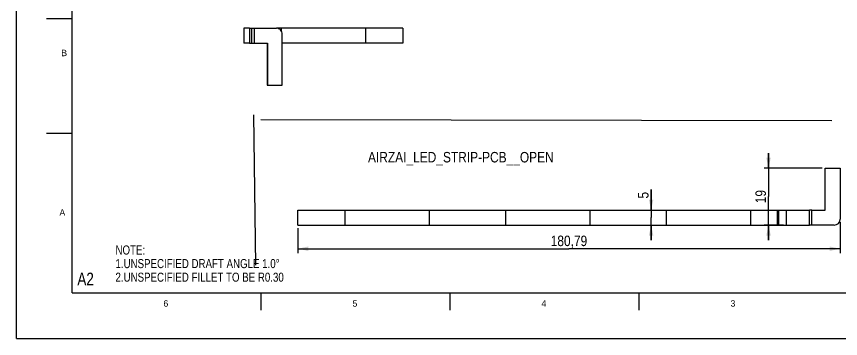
# Model space of a CAD drawing. Header units: millimetres. Extents: x 0 to 432, y 0 to 279.
# Drawn here: x 0 to 274.7, y 0 to 107.4 of the extents above; entities that cross this region are included whole.
import ezdxf

# ---------------------------------------------------------------- set-up
doc = ezdxf.new("R2010")
doc.units = ezdxf.units.MM
doc.header["$LTSCALE"] = 23.749
doc.layers.get('0').update_dxf_attribs({"linetype": 'CONTINUOUS'})
doc.layers.add('02___PRT_ALL_AXES', color=7, linetype='CONTINUOUS')
doc.styles.get("Standard").update_dxf_attribs({"font": 'txt', "width": 0.85})
doc.styles.add('TEXTSTYLE_2', font='txt', dxfattribs={"width": 0.8})
doc.styles.add('TEXTSTYLE_3', font='txt')
doc.dimstyles.new('DIMSTYLE_1', dxfattribs={"dimtxt": 3.5, "dimasz": 3.5, "dimexe": 0.18, "dimexo": 0.0625, "dimgap": 0.09, "dimtad": 1, "dimdsep": 46, "dimtxsty": 'STANDARD', "dimblk": '_FILLED', "dimblk1": '_FILLED', "dimblk2": '_FILLED', "dimcen": 0.09, "dimadec": 0, "dimazin": 0, "dimtp": 0.01, "dimtm": 0.01, "dimtfac": 1, "dimtofl": 0, "dimtmove": 0, "dimatfit": 3, "dimldrblk": '_FILLED', "dimfxl": 1, "dimtolj": 1, "dimarcsym": 0})

# ---------------------------------------------------------------- blocks, each defined once
blk = doc.blocks.new('_FILLED')
at = {"color": 0, "linetype": 'BYBLOCK'}
blk.add_solid([(0, 0), (-1, 0.214), (-1, -0.214)], dxfattribs=at)
blk = doc.blocks.new('*D5')
at = {"color": 2, "linetype": 'CONTINUOUS'}
for p, q in [((274.54, 38.84), (274.54, 28.46)), ((93.74, 36.84), (93.74, 28.46)), ((93.74, 29.96), (184.14, 29.96)), ((274.54, 29.96), (184.14, 29.96))]:
    blk.add_line(p, q, dxfattribs=at)
at = {"color": 2, "linetype": 'CONTINUOUS', "xscale": 3.5, "yscale": 3.5, "zscale": 3.5, "rotation": 180}
blk.add_blockref('_FILLED', (93.74, 29.96), dxfattribs=at)
at = {"color": 2, "linetype": 'CONTINUOUS', "xscale": 3.5, "yscale": 3.5, "zscale": 3.5}
blk.add_blockref('_FILLED', (274.54, 29.96), dxfattribs=at)
at = {"color": 2, "linetype": 'CONTINUOUS', "insert": (184.14, 34.33), "char_height": 3.5, "width": 17.85, "attachment_point": 2, "line_spacing_factor": 0.9}
blk.add_mtext('180,79', dxfattribs=at)
blk = doc.blocks.new('*D6')
at = {"color": 2, "linetype": 'CONTINUOUS'}
for p, q in [((250.66, 56.84), (250.66, 61.84)), ((250.66, 61.84), (250.66, 47.34)), ((268.54, 56.84), (249.16, 56.84)), ((250.66, 32.84), (250.66, 47.34)), ((255.61, 37.84), (249.16, 37.84)), ((250.66, 37.84), (250.66, 32.84))]:
    blk.add_line(p, q, dxfattribs=at)
at = {"color": 2, "linetype": 'CONTINUOUS', "xscale": 3.5, "yscale": 3.5, "zscale": 3.5}
for p, rotation in [((250.66, 56.84), 270), ((250.66, 37.84), 90)]:
    blk.add_blockref('_FILLED', p, dxfattribs=dict(at, rotation=rotation))
at = {"color": 2, "linetype": 'CONTINUOUS', "insert": (246.29, 47.34), "char_height": 3.5, "width": 5.95, "attachment_point": 2, "rotation": 90, "line_spacing_factor": 0.9}
blk.add_mtext('19', dxfattribs=at)
blk = doc.blocks.new('*D7')
at = {"color": 2, "linetype": 'CONTINUOUS'}
for p, q in [((211.53, 42.84), (211.53, 49.68)), ((211.53, 49.68), (211.53, 40.34)), ((211.53, 32.84), (211.53, 40.34)), ((211.53, 37.84), (211.53, 32.84))]:
    blk.add_line(p, q, dxfattribs=at)
at = {"color": 2, "linetype": 'CONTINUOUS', "xscale": 3.5, "yscale": 3.5, "zscale": 3.5}
for p, rotation in [((211.53, 42.84), 270), ((211.53, 37.84), 90)]:
    blk.add_blockref('_FILLED', p, dxfattribs=dict(at, rotation=rotation))
at = {"color": 2, "linetype": 'CONTINUOUS', "insert": (207.16, 46.7), "char_height": 3.5, "width": 2.975, "attachment_point": 1, "rotation": 90, "line_spacing_factor": 0.9}
blk.add_mtext('5', dxfattribs=at)

msp = doc.modelspace()

# ---------------------------------------------------------------- linework, layer by layer
at = {"color": 7, "linetype": 'CONTINUOUS'}
for p, q in [((0, 0), (0, 279.4)), ((18.566, 15.198), (18.566, 266.198)), ((18.566, 106.598), (9.953, 106.598)), ((77.623, 103.515), (77.623, 98.515)), ((77.623, 103.515), (86.617, 103.515)), ((78.378, 103.515), (78.378, 98.515)), ((79.251, 103.515), (79.251, 98.515)), ((88.607, 84.515), (88.607, 101.515)), ((77.623, 98.515), (83.63, 98.515)), ((83.63, 98.515), (83.63, 84.515)), ((83.592, 84.515), (88.607, 84.515)), ((78.96, 74.569), (79.617, 24.525)), ((271.711, 72.617), (81.496, 72.99)), ((18.566, 68.398), (9.953, 68.398)), ((18.566, 15.198), (400.766, 15.198)), ((81.566, 9.455), (81.566, 15.198)), ((144.566, 9.455), (144.566, 15.198)), ((207.566, 9.455), (207.566, 15.198)), ((0, 0), (431.8, 0))]:
    msp.add_line(p, q, dxfattribs=at)
at = {"color": 3, "linetype": 'CONTINUOUS'}
for p, q in [((75.831, 103.515), (75.831, 98.515)), ((77.623, 103.515), (75.831, 103.515)), ((128.777, 103.515), (86.617, 103.515)), ((88.231, 103.515), (88.231, 102.659)), ((116.377, 103.515), (116.377, 98.515)), ((128.777, 103.515), (128.777, 98.515)), ((77.623, 98.515), (75.831, 98.515)), ((83.592, 98.515), (83.592, 84.515)), ((128.777, 98.515), (88.607, 98.515)), ((269.535, 56.835), (274.535, 56.835)), ((269.535, 42.835), (269.535, 56.835)), ((274.535, 56.835), (274.535, 39.835)), ((109.545, 42.835), (137.691, 42.835)), ((163.09, 42.835), (191.236, 42.835)), ((216.635, 42.835), (244.781, 42.835)), ((254.107, 42.835), (264.307, 42.835)), ((265.135, 42.835), (269.535, 42.835)), ((109.545, 37.835), (137.691, 37.835)), ((163.09, 37.835), (191.236, 37.835)), ((216.635, 37.835), (244.781, 37.835)), ((254.107, 37.835), (264.307, 37.835)), ((272.535, 37.835), (265.135, 37.835))]:
    msp.add_line(p, q, dxfattribs=at)
msp.add_arc((272.535, 39.835), 2, 270, 360, dxfattribs=at)
at = {"color": 7, "linetype": 'CONTINUOUS'}
msp.add_open_spline([(88.607, 101.515), (88.607, 101.775), (88.504, 102.301), (88.061, 102.966), (87.4, 103.411), (86.876, 103.515), (86.617, 103.515)], degree=3, knots=[0, 0, 0, 0, 0.2505511, 0.5007536, 0.7505148, 1, 1, 1, 1], dxfattribs=at)
at = {"layer": '02___PRT_ALL_AXES', "color": 3, "linetype": 'CONTINUOUS'}
for p, q in [((93.741, 37.835), (93.741, 42.835)), ((93.741, 42.835), (109.545, 42.835)), ((109.545, 37.835), (109.545, 42.835)), ((137.691, 37.835), (137.691, 42.835)), ((137.691, 42.835), (163.09, 42.835)), ((163.09, 37.835), (163.09, 42.835)), ((191.236, 42.835), (216.635, 42.835)), ((191.236, 37.835), (191.236, 42.835)), ((216.635, 37.835), (216.635, 42.835)), ((244.781, 42.835), (254.107, 42.835)), ((244.781, 37.835), (244.781, 42.835)), ((253.595, 37.835), (253.595, 42.835)), ((254.107, 37.835), (254.107, 42.835)), ((256.607, 37.835), (256.607, 42.835)), ((265.135, 42.835), (264.307, 42.835)), ((264.307, 37.835), (264.307, 42.835)), ((265.135, 37.835), (265.135, 42.835)), ((93.741, 37.835), (109.545, 37.835)), ((137.691, 37.835), (163.09, 37.835)), ((191.236, 37.835), (216.635, 37.835)), ((244.781, 37.835), (254.107, 37.835)), ((265.135, 37.835), (264.307, 37.835))]:
    msp.add_line(p, q, dxfattribs=at)

# ---------------------------------------------------------------- texts
at = {"color": 6, "linetype": 'CONTINUOUS', "char_height": 2.153, "width": 2.1534, "attachment_point": 2, "line_spacing_factor": 0.9, "style": 'TEXTSTYLE_3'}
for s, insert in [('B', (15.903, 96.341)), ('A', (15.287, 43.141)), ('6', (49.797, 12.783)), ('5', (112.797, 12.783)), ('4', (175.797, 12.783)), ('3', (238.797, 12.783))]:
    msp.add_mtext(s, dxfattribs=dict(at, insert=insert))
at = {"color": 2, "linetype": 'CONTINUOUS', "insert": (117.156, 62.238), "char_height": 3.5, "width": 77.35, "attachment_point": 1, "line_spacing_factor": 0.9}
msp.add_mtext('AIRZAI_LED_STRIP-PCB__OPEN', dxfattribs=at)
at = {"color": 2, "linetype": 'CONTINUOUS', "insert": (32.996, 31.05), "char_height": 3.024, "width": 77.4144, "attachment_point": 1, "line_spacing_factor": 0.9, "style": 'TEXTSTYLE_2'}
msp.add_mtext('NOTE:\\P1.UNSPECIFIED DRAFT ANGLE 1.0\\Fgdt;{\\Fgdt;~}\\P\\Ftxt;2.UNSPECIFIED FILLET TO BE R0.30', dxfattribs=at)
at = {"color": 7, "linetype": 'CONTINUOUS', "insert": (20.294, 21.972), "char_height": 4.2, "width": 6.72, "attachment_point": 1, "line_spacing_factor": 0.9, "style": 'TEXTSTYLE_2'}
msp.add_mtext('A2', dxfattribs=at)

# ---------------------------------------------------------------- dimensions: what is measured, and where the dimension line sits
at = {"color": 2, "linetype": 'CONTINUOUS'}
for base, p1, p2, picture, middle in [((250.664, 37.835), (268.535, 56.835), (255.607, 37.835), '*D6', (249.372, 44.676)), ((211.534, 37.835), (216.635, 42.835), (216.635, 37.835), '*D7', (208.909, 48.189))]:
    dim = msp.add_linear_dim(base=base, p1=p1, p2=p2, angle=270, dimstyle='DIMSTYLE_1', dxfattribs=at)
    dim.commit()
    dim.dimension.update_dxf_attribs({"geometry": picture, "text_midpoint": middle, "dimtype": 160})
dim = msp.add_linear_dim(base=(274.535, 29.96), p1=(93.741, 36.835), p2=(274.535, 38.835), dimstyle='DIMSTYLE_1', dxfattribs=at)
dim.commit()
dim.dimension.update_dxf_attribs({"geometry": '*D5', "text_midpoint": (175.213, 32.585), "dimtype": 160})

doc.saveas('drawing.dxf')
